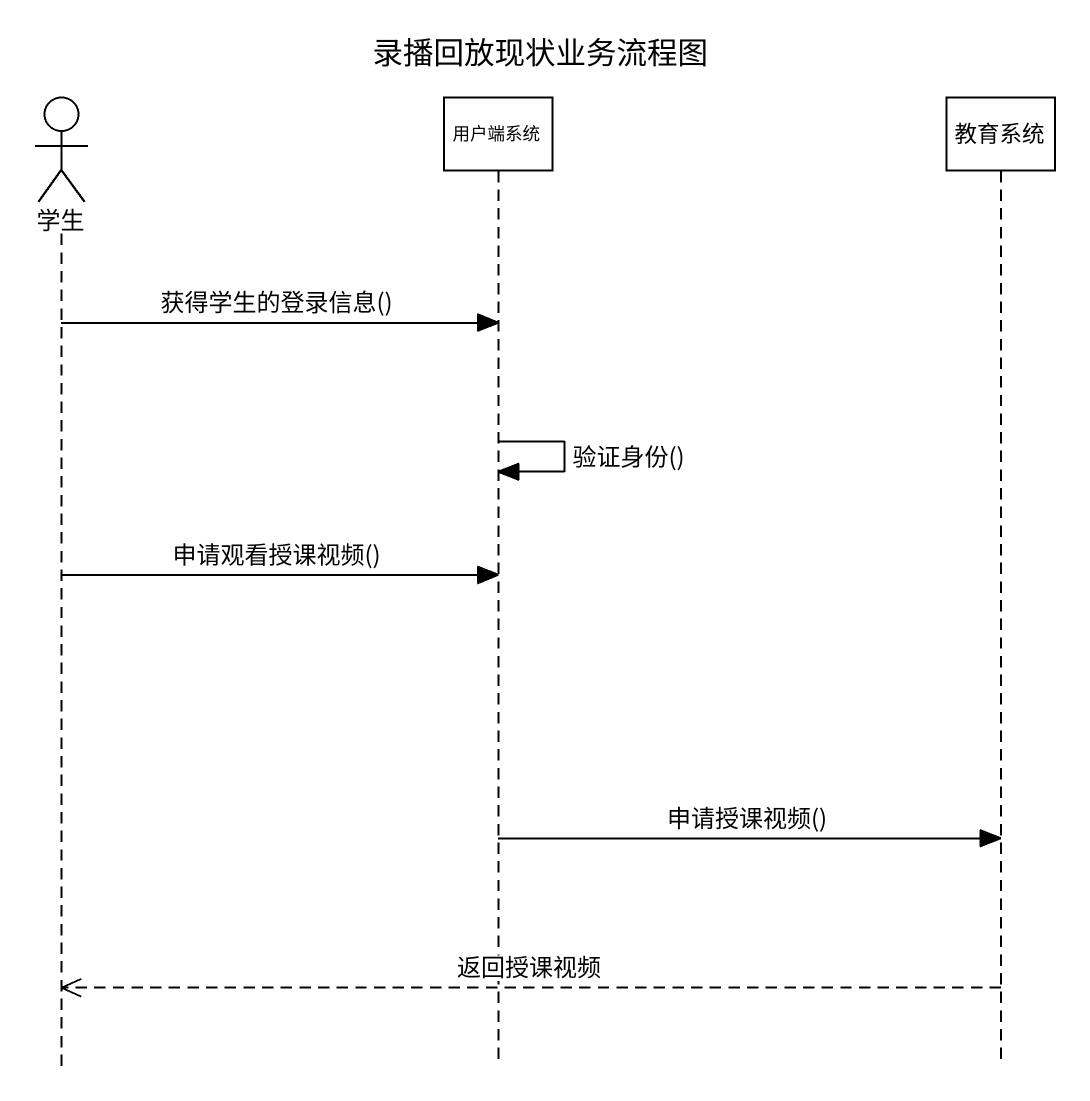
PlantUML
@startuml
title 录播回放现状业务流程图
hide footbox
actor 学生
participant 用户端系统
participant 教育系统

学生 -> 用户端系统 : 获得学生的登录信息()
用户端系统 -> 用户端系统 : 验证身份()
学生 -> 用户端系统 : 申请观看授课视频()
用户端系统 -> 教育系统 : 申请授课视频()
教育系统 -->> 学生 : 返回授课视频
@enduml
